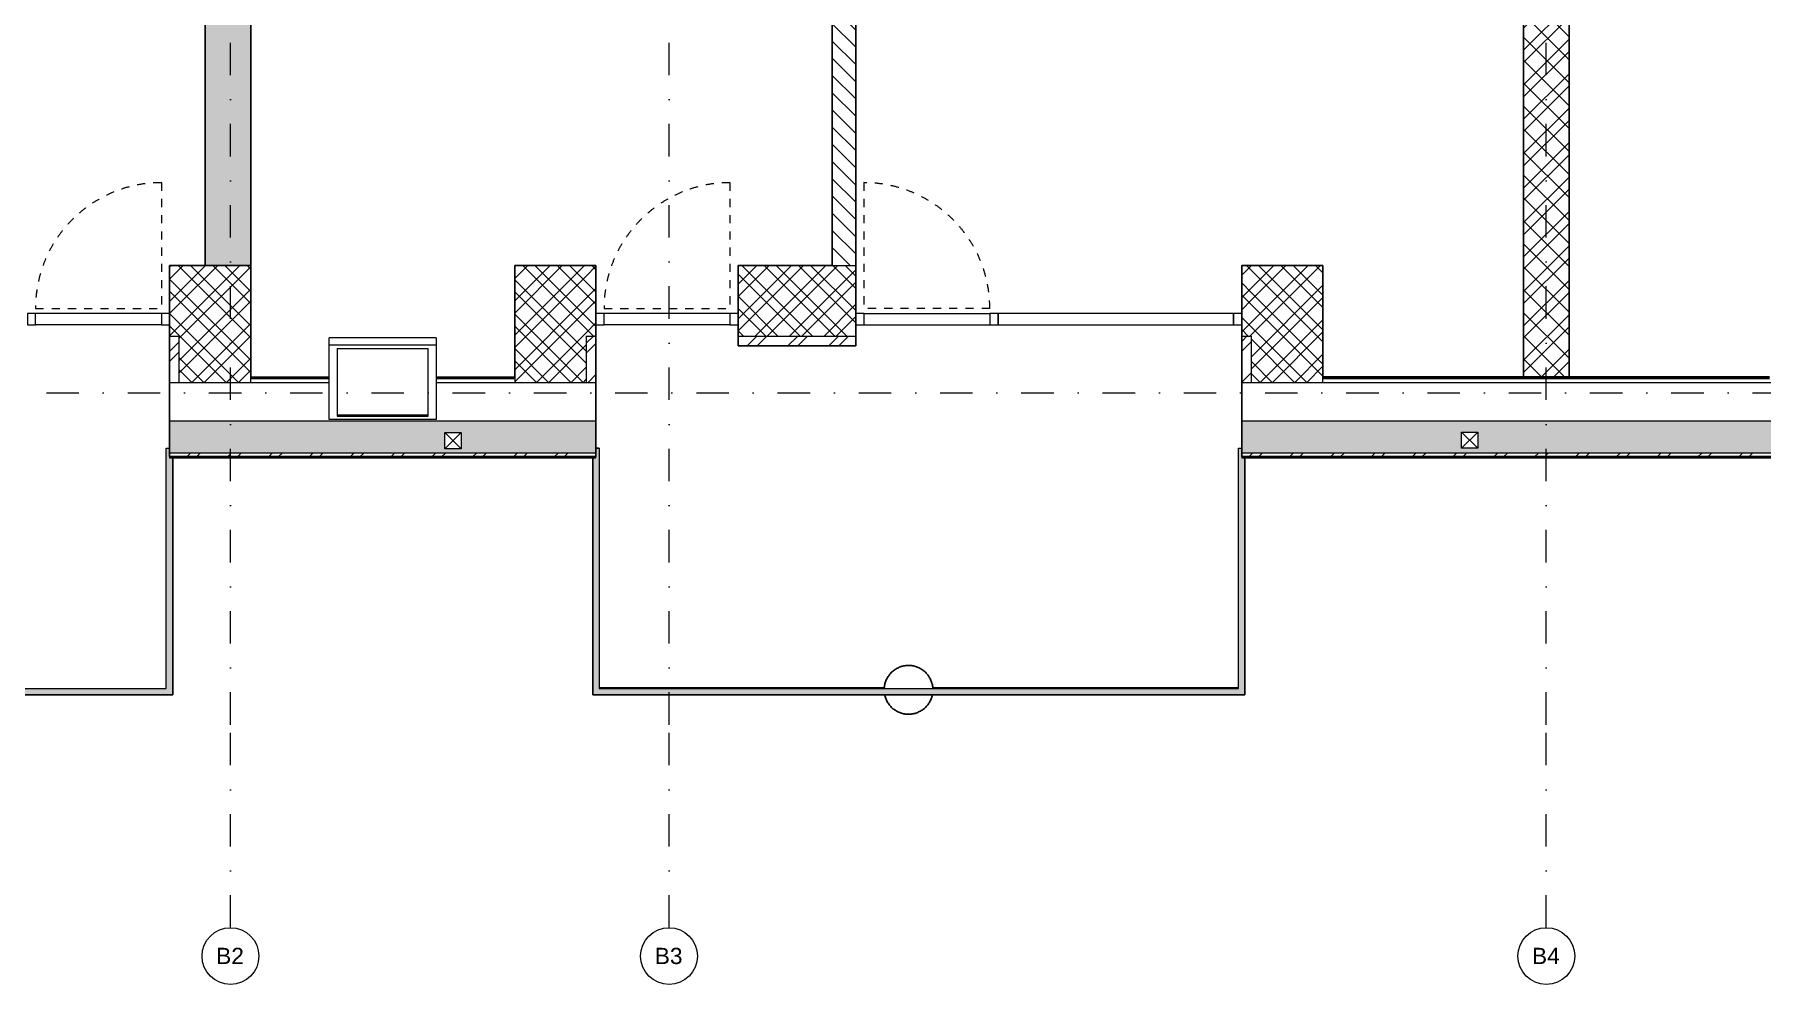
# Model space of a CAD drawing. Header units: millimetres. Extents: x -9163 to 49400, y 40309 to 58543.
# Drawn here: x -2135 to 8496, y 40309 to 46161 of the extents above; entities that cross this region are included whole.
import ezdxf

# ---------------------------------------------------------------- set-up
doc = ezdxf.new("R2010")
doc.units = ezdxf.units.MM
doc.linetypes.add('UDL_2NP_B$0$HA_Dash_2mm-S1mm', pattern=[100, 50, -50])
doc.linetypes.add('UDL_2NP_B$0$HA_DashDot_10mm-S3mm', pattern=[500, 200, -150, 0, -150])
for name, color, linetype, lineweight in [('ABMV_det-koty 10', 140, 'Continuous', 5), ('UDL_2NP_B$0$A-AREA-____-OTLN', 252, 'Continuous', 5), ('UDL_2NP_B$0$A-DOOR-____-OTLN', 252, 'Continuous', 9), ('UDL_2NP_B$0$A-FLOR-HRAL-OTLN', 252, 'Continuous', 9), ('UDL_2NP_B$0$A-GENM-____-OTLN', 252, 'Continuous', 9), ('UDL_2NP_B$0$A-GLAZ-____-OTLN', 252, 'Continuous', 5), ('UDL_2NP_B$0$A-GLAZ-CURT-MCUT', 252, 'Continuous', 5), ('UDL_2NP_B$0$A-GLAZ-CURT-OTLN', 252, 'Continuous', 5), ('UDL_2NP_B$0$A-GLAZ-CWMG-MCUT', 252, 'Continuous', 5), ('UDL_2NP_B$0$A-GLAZ-CWMG-OTLN', 252, 'Continuous', 5), ('UDL_2NP_B$0$A-ROOF-____-MCUT', 252, 'Continuous', 25), ('UDL_2NP_B$0$A-ROOF-____-OTLN', 252, 'Continuous', 9), ('UDL_2NP_B$0$A-ROOF-____-PATT', 252, 'Continuous', 25), ('UDL_2NP_B$0$A-WALL-____-MCUT', 252, 'Continuous', 9), ('UDL_2NP_B$0$A-WALL-____-OTLN', 252, 'Continuous', 9), ('UDL_2NP_B$0$A-WALL-____-PATT', 252, 'Continuous', 25), ('UDL_2NP_B$0$I-WALL-____-MCUT', 252, 'Continuous', 25), ('UDL_2NP_B$0$M-HVAC-DUCT-OTLN', 252, 'Continuous', 9), ('UDL_2NP_B$0$S-GRID-____-IDEN', 252, 'Continuous', 9), ('UDL_2NP_B$0$S-GRID-____-OTLN', 252, 'Continuous', 5)]:
    doc.layers.add(name, color=color, linetype=linetype, lineweight=lineweight)
doc.styles.add('UDL_2NP_B$0$Arial_1', font='arial.ttf', dxfattribs={"height": 100})
pattern_1 = [(45, (0, 0), (-106.066, 106.066), []), (45, (75, 0), (-106.066, 106.066), []), (315, (0, 0), (106.066, 106.066), []), (315, (75, 0), (106.066, 106.066), [])]
pattern_2 = [(45, (0, 0), (-125.7236, 125.7236), []), (45, (0, 190.5), (-125.7236, 125.7236), [])]

# ---------------------------------------------------------------- blocks, each defined once
blk = doc.blocks.new('UDL_2NP_B$0$Top Rail Type - Top Rail_Internal_-1472931-UDL_2NP-B')
at = {"layer": 'UDL_2NP_B$0$A-FLOR-HRAL-OTLN'}
for points in [[(-3699, 42093), (-3659, 42133), (-3659, 43613), (-3679, 43613), (-3679, 43553), (-3699, 43553), (-3699, 42141)], [(-1284, 42093), (-1284, 43553), (-1304, 43553), (-1304, 43613), (-1324, 43613), (-1324, 42133)], [(-1284, 42093), (-1324, 42133), (-3659, 42133), (-3699, 42093), (-1853, 42093)]]:
    blk.add_hatch(color=256, dxfattribs=at).paths.add_polyline_path(points)
for p, q in [((-3679, 43613), (-3659, 43613)), ((-3659, 43613), (-3659, 42133)), ((-1324, 43613), (-1304, 43613)), ((-1324, 42133), (-1324, 43613)), ((-3699, 42093), (-3699, 43553)), ((-1284, 43553), (-1284, 42093)), ((-3659, 42133), (-1324, 42133)), ((-1284, 42093), (-3699, 42093))]:
    blk.add_line(p, q, dxfattribs=at)
blk = doc.blocks.new('UDL_2NP_B$0$Top Rail Type - Top Rail_Internal_-V5-UDL_2NP-B')
at = {"layer": 'UDL_2NP_B$0$A-FLOR-HRAL-OTLN'}
for p, q in [((-3659, 43613), (-3679, 43613)), ((-3659, 43613), (-3659, 42133)), ((-1324, 43613), (-1304, 43613)), ((-1324, 42133), (-1324, 43613)), ((-3699, 43553), (-3699, 42093)), ((-1284, 42093), (-1284, 43553)), ((-3659, 42133), (-1324, 42133)), ((-3699, 42093), (-1284, 42093))]:
    blk.add_line(p, q, dxfattribs=at)
blk = doc.blocks.new('UDL_2NP_B$0$Top Rail Type - Top Rail_Internal_-1472977-UDL_2NP-B')
at = {"layer": 'UDL_2NP_B$0$A-FLOR-HRAL-OTLN'}
for points in [[(1301, 42093), (1341, 42133), (1341, 43613), (1321, 43613), (1321, 43553), (1301, 43553), (1301, 43158)], [(5316, 42093), (5316, 43553), (5296, 43553), (5296, 43613), (5276, 43613), (5276, 42133)], [(5316, 42093), (5276, 42133), (1341, 42133), (1301, 42093), (3828, 42093)]]:
    blk.add_hatch(color=256, dxfattribs=at).paths.add_polyline_path(points)
for p, q in [((1321, 43613), (1341, 43613)), ((1341, 43613), (1341, 42133)), ((5276, 43613), (5296, 43613)), ((5276, 42133), (5276, 43613)), ((1301, 42093), (1301, 43553)), ((5316, 43553), (5316, 42093)), ((1341, 42133), (5276, 42133)), ((5316, 42093), (1301, 42093))]:
    blk.add_line(p, q, dxfattribs=at)
blk = doc.blocks.new('UDL_2NP_B$0$Top Rail Type - Top Rail_Internal_-V6-UDL_2NP-B')
at = {"layer": 'UDL_2NP_B$0$A-FLOR-HRAL-OTLN'}
for p, q in [((1341, 43613), (1321, 43613)), ((1341, 43613), (1341, 42133)), ((5276, 43613), (5296, 43613)), ((5276, 42133), (5276, 43613)), ((1301, 43553), (1301, 42093)), ((5316, 42093), (5316, 43553)), ((1341, 42133), (5276, 42133)), ((1301, 42093), (5316, 42093))]:
    blk.add_line(p, q, dxfattribs=at)
blk = doc.blocks.new('UDL_2NP_B$0$Obdélníková příčel - 50x70mm EXT-1518045-UDL_2NP-B')
at = {"layer": 'UDL_2NP_B$0$A-GLAZ-CWMG-MCUT'}
for p, q in [((-50, 70), (0, 70)), ((-50, 0), (-50, 70)), ((0, 0), (-50, 0)), ((0, 70), (0, 0))]:
    blk.add_line(p, q, dxfattribs=at)
blk = doc.blocks.new('UDL_2NP_B$0$ABMV_CW_Single_Swing_Generic - Ex_Glass_SKLOPNE-1553231-UDL_2NP-B')
at = {"layer": 'UDL_2NP_B$0$A-DOOR-____-OTLN', "linetype": 'UDL_2NP_B$0$HA_Dash_2mm-S1mm', "lineweight": 5}
for p in [(387.5, 805), (-387.5, 30)]:
    blk.add_line(p, (387.5, 30), dxfattribs=at)
blk.add_arc((387.5, 30), 775, 90, 180, dxfattribs=at)
blk = doc.blocks.new('UDL_2NP_B$0$Obdélníková příčel - 50x70mm EXT-1514239-UDL_2NP-B')
at = {"layer": 'UDL_2NP_B$0$A-GLAZ-CWMG-OTLN'}
for p, q in [((-1354, 44443), (-2129, 44443)), ((-1354, 44373), (-2129, 44373))]:
    blk.add_line(p, q, dxfattribs=at)
blk = doc.blocks.new('UDL_2NP_B$0$Obdélníková příčel - 50x70mm EXT-1518048-UDL_2NP-B')
at = {"layer": 'UDL_2NP_B$0$A-GLAZ-CWMG-MCUT'}
for p, q in [((-25, 70), (25, 70)), ((-25, 0), (-25, 70)), ((25, 0), (-25, 0)), ((25, 70), (25, 0))]:
    blk.add_line(p, q, dxfattribs=at)
blk = doc.blocks.new('UDL_2NP_B$0$Systémový panel - Sklo-1524508-UDL_2NP-B')
at = {"layer": 'UDL_2NP_B$0$A-GLAZ-CURT-MCUT'}
for p, q in [((725, 70), (-725, 70)), ((-725, 70), (-725, 0)), ((-725, 0), (725, 0)), ((725, 0), (725, 70))]:
    blk.add_line(p, q, dxfattribs=at)
blk = doc.blocks.new('UDL_2NP_B$0$Obdélníková příčel - 50x70mm EXT-1516296-UDL_2NP-B')
at = {"layer": 'UDL_2NP_B$0$A-GLAZ-CWMG-MCUT'}
for p, q in [((-50, 0), (0, 0)), ((-50, -70), (-50, 0)), ((0, 0), (0, -70)), ((0, -70), (-50, -70))]:
    blk.add_line(p, q, dxfattribs=at)
blk = doc.blocks.new('UDL_2NP_B$0$Obdélníková příčel - 50x70mm EXT-1518050-UDL_2NP-B')
at = {"layer": 'UDL_2NP_B$0$A-GLAZ-CWMG-MCUT'}
for p, q in [((0, 0), (-50, 0)), ((-50, 0), (-50, -70)), ((0, -70), (0, 0)), ((-50, -70), (0, -70))]:
    blk.add_line(p, q, dxfattribs=at)
blk = doc.blocks.new('UDL_2NP_B$0$ABMV_CW_Single_Swing_Generic - Ex_Glass_SKLOPNE-1553232-UDL_2NP-B')
at = {"layer": 'UDL_2NP_B$0$A-DOOR-____-OTLN', "linetype": 'UDL_2NP_B$0$HA_Dash_2mm-S1mm', "lineweight": 5}
for p in [(-387.5, -30), (387.5, -805)]:
    blk.add_line(p, (387.5, -30), dxfattribs=at)
blk.add_arc((387.5, -30), 775, 180, 270, dxfattribs=at)
blk = doc.blocks.new('UDL_2NP_B$0$Obdélníková příčel - 50x70mm EXT-1514296-UDL_2NP-B')
at = {"layer": 'UDL_2NP_B$0$A-GLAZ-CWMG-OTLN'}
for p, q in [((2971, 44443), (3746, 44443)), ((2971, 44373), (3746, 44373))]:
    blk.add_line(p, q, dxfattribs=at)
blk = doc.blocks.new('UDL_2NP_B$0$Obdélníková příčel - 50x70mm EXT-1516295-UDL_2NP-B')
at = {"layer": 'UDL_2NP_B$0$A-GLAZ-CWMG-MCUT'}
for p, q in [((-25, 0), (25, 0)), ((-25, -70), (-25, 0)), ((25, 0), (25, -70)), ((25, -70), (-25, -70))]:
    blk.add_line(p, q, dxfattribs=at)
blk = doc.blocks.new('UDL_2NP_B$0$HA_WD_Roof_Generic - 660x1180-1524659-UDL_2NP-B')
at = {"layer": 'UDL_2NP_B$0$A-GLAZ-____-OTLN'}
for p, q in [((-322, 44247), (-322, 44293)), ((338, 44293), (-322, 44293)), ((-322, 43789), (-322, 44247)), ((338, 44247), (-322, 44247)), ((-272, 44227), (-272, 43809)), ((-272, 44227), (288, 44227)), ((288, 43809), (288, 44227)), ((338, 44293), (338, 44247)), ((338, 44247), (338, 43789)), ((-272, 43818), (288, 43818)), ((-272, 43809), (288, 43809)), ((338, 43789), (-322, 43789))]:
    blk.add_line(p, q, dxfattribs=at)
blk = doc.blocks.new('UDL_2NP_B$0$HA_GM_ProductsPlaceholder - LP30 - Venkovní balkonové zábradlí-1646657-UDL_2NP-B')
at = {"layer": 'UDL_2NP_B$0$A-GENM-____-OTLN', "lineweight": 25, "flags": 128}
for points in [[(150, 8), (150, 12), (149, 18), (148, 24), (147, 30), (146, 36), (144, 41), (142, 47), (140, 53), (138, 58), (136, 64), (133, 69), (130, 75), (127, 80), (124, 85), (120, 90), (117, 94), (113, 99), (109, 103), (105, 108), (100, 112), (96, 116), (91, 119), (86, 123), (81, 126), (76, 129), (71, 132), (65, 135), (60, 138), (54, 140), (49, 142), (43, 144), (37, 145), (31, 147), (25, 148), (20, 149), (14, 149), (8, 150), (2, 150), (-4, 150), (-10, 150), (-16, 149), (-22, 148), (-28, 147), (-34, 146), (-40, 145), (-46, 143), (-51, 141), (-57, 139), (-62, 136), (-68, 134), (-73, 131), (-78, 128), (-83, 125), (-88, 121), (-93, 118), (-98, 114), (-102, 110), (-106, 106), (-111, 101), (-115, 97), (-118, 92), (-122, 87), (-125, 82), (-129, 77), (-132, 72), (-134, 67), (-137, 61), (-139, 56), (-141, 50), (-143, 45), (-145, 39), (-146, 33), (-148, 27), (-148, 21), (-149, 15), (-150, 9), (-150, 8)], [(-147, -32), (-146, -36), (-144, -41), (-142, -47), (-140, -53), (-138, -58), (-136, -64), (-133, -69), (-130, -75), (-127, -80), (-124, -85), (-120, -90), (-117, -94), (-113, -99), (-109, -103), (-105, -108), (-100, -112), (-96, -116), (-91, -119), (-86, -123), (-81, -126), (-76, -129), (-71, -132), (-65, -135), (-60, -138), (-54, -140), (-49, -142), (-43, -144), (-37, -145), (-31, -147), (-25, -148), (-20, -149), (-14, -149), (-8, -150), (-2, -150), (4, -150), (10, -150), (16, -149), (22, -148), (28, -147), (34, -146), (40, -145), (46, -143), (51, -141), (57, -139), (62, -136), (68, -134), (73, -131), (78, -128), (83, -125), (88, -121), (93, -118), (98, -114), (102, -110), (106, -106), (111, -101), (115, -97), (118, -92), (122, -87), (125, -82), (129, -77), (132, -72), (134, -67), (137, -61), (139, -56), (141, -50), (143, -45), (145, -39), (146, -33), (147, -32)]]:
    blk.add_lwpolyline(points, dxfattribs=at)
blk = doc.blocks.new('UDL_2NP_B$0$Grid - Radius 3_5mm-353793-UDL_2NP-B')
at = {"layer": 'UDL_2NP_B$0$S-GRID-____-IDEN'}
blk.add_circle((0, 0), 3.5, dxfattribs=at)
blk = doc.blocks.new('UDL_2NP_B')
at = {"layer": 'UDL_2NP_B$0$A-ROOF-____-PATT', "lineweight": 5}
h = blk.add_hatch(dxfattribs=at)
h.set_pattern_fill('FP_4', color=256, style=0, pattern_type=2)
h.set_pattern_definition([(0, (0, 0), (58.594, 33.829), [39.062, -78.125]), (120, (0, 0), (-58.593773, 33.829393), [39.063, -78.125]), (60, (0, 0), (0.000227, 67.658393), [0, -78.125, 39.063, 0])])
h.paths.add_polyline_path([(18021, 43582), (21221, 43582), (21221, 43778), (18021, 43778)])
h.paths.add_polyline_path([(15646, 43582), (15646, 43778), (13021, 43778), (13021, 43582), (15190, 43582)])
h.paths.add_polyline_path([(9046, 43582), (9046, 43778), (5296, 43778), (5296, 43582), (7615, 43582)])
h.paths.add_polyline_path([(1321, 43582), (1321, 43778), (-1304, 43778), (-1304, 43582), (987, 43582)])
h.paths.add_polyline_path([(-3747, 43582), (-3679, 43582), (-3679, 43778), (-6879, 43778), (-6879, 43582), (-4626, 43582)])
h.paths.add_polyline_path([(391, 43609), (391, 43709), (491, 43709), (491, 43609)])
h.paths.add_polyline_path([(19174, 43612), (19074, 43612), (19074, 43712), (19174, 43712), (19174, 43707)])
h.paths.add_polyline_path([(14856, 43612), (14856, 43712), (14956, 43712), (14956, 43612)])
h.paths.add_polyline_path([(6749, 43612), (6649, 43612), (6649, 43712), (6749, 43712), (6749, 43658)])
h.paths.add_polyline_path([(-4726, 43612), (-4726, 43712), (-4626, 43712), (-4626, 43612)])
h = blk.add_hatch(dxfattribs=at)
h.set_pattern_fill('FP_5', color=256, style=0, pattern_type=2)
h.set_pattern_definition(pattern_2)
h.paths.add_polyline_path([(21221, 43561), (21221, 43582), (18021, 43582), (18021, 43561), (18977, 43561)])
h.paths.add_polyline_path([(5722, 43561), (9046, 43561), (9046, 43582), (5296, 43582), (5296, 43561)])
h.paths.add_polyline_path([(13296, 43561), (15646, 43561), (15646, 43582), (13021, 43582), (13021, 43561)])
h.paths.add_polyline_path([(-906, 43561), (1321, 43561), (1321, 43582), (-1304, 43582), (-1304, 43561)])
h.paths.add_polyline_path([(-3679, 43561), (-3679, 43582), (-6879, 43582), (-6879, 43561), (-3747, 43561)])
at = {"layer": 'UDL_2NP_B$0$A-WALL-____-PATT', "lineweight": 5}
blk.add_hatch(color=256, dxfattribs=at).paths.add_polyline_path([(-804, 44738), (-804, 50678), (-1084, 50678), (-1084, 44738)])
h = blk.add_hatch(dxfattribs=at)
h.set_pattern_fill('FP_2', color=256, style=0, pattern_type=2)
h.set_pattern_definition([(45, (0, 0), (-106.066, 106.066), []), (45, (75, 0), (-106.066, 106.066), []), (315, (0, 0), (70.71068, 70.71068), [])])
h.paths.add_polyline_path([(7311, 44053), (7311, 50678), (7031, 50678), (7031, 44053)])
h = blk.add_hatch(dxfattribs=at)
h.set_pattern_fill('FP_3', color=256, style=0, pattern_type=2)
h.set_pattern_definition([(135, (0, 0), (-53.03301, -53.03301), [])])
h.paths.add_polyline_path([(2921, 44738), (2921, 48433), (2776, 48433), (2776, 44738)])
h = blk.add_hatch(dxfattribs=at)
h.set_pattern_fill('FP_1', color=256, style=0, pattern_type=2)
h.set_pattern_definition(pattern_1)
h.paths.add_polyline_path([(-1244, 44303), (-1244, 44738), (-1304, 44738), (-1304, 44303)])
h.paths.add_polyline_path([(-3679, 44303), (-3679, 44738), (-3739, 44738), (-3739, 44303)])
h = blk.add_hatch(dxfattribs=at)
h.set_pattern_fill('FP_1', color=256, style=0, pattern_type=2)
h.set_pattern_definition(pattern_1)
h.paths.add_polyline_path([(-1244, 44016), (-804, 44016), (-804, 44738), (-1244, 44738), (-1244, 44041)])
h = blk.add_hatch(dxfattribs=at)
h.set_pattern_fill('FP_1', color=256, style=0, pattern_type=2)
h.set_pattern_definition(pattern_1)
h.paths.add_polyline_path([(1261, 44016), (1261, 44738), (821, 44738), (821, 44016), (987, 44016)])
h = blk.add_hatch(dxfattribs=at)
h.set_pattern_fill('FP_1', color=256, style=0, pattern_type=2)
h.set_pattern_definition(pattern_1)
h.paths.add_polyline_path([(5296, 44303), (5356, 44303), (5356, 44738), (5296, 44738)])
h.paths.add_polyline_path([(1321, 44303), (1321, 44738), (1261, 44738), (1261, 44303)])
h.paths.add_polyline_path([(2196, 44303), (2921, 44303), (2921, 44738), (2196, 44738)])
h = blk.add_hatch(dxfattribs=at)
h.set_pattern_fill('FP_1', color=256, style=0, pattern_type=2)
h.set_pattern_definition(pattern_1)
h.paths.add_polyline_path([(5722, 44016), (5796, 44016), (5796, 44738), (5356, 44738), (5356, 44016)])
h = blk.add_hatch(dxfattribs=at)
h.set_pattern_fill('FP_5', color=256, style=0, pattern_type=2)
h.set_pattern_definition(pattern_2)
h.paths.add_polyline_path([(-3679, 44243), (-3679, 44303), (-3739, 44303), (-3739, 44243)])
h.paths.add_polyline_path([(-1244, 44243), (-1244, 44303), (-1304, 44303), (-1304, 44243)])
h = blk.add_hatch(dxfattribs=at)
h.set_pattern_fill('FP_5', color=256, style=0, pattern_type=2)
h.set_pattern_definition(pattern_2)
h.paths.add_polyline_path([(-1244, 44016), (-1244, 44243), (-1304, 44243), (-1304, 44016)])
h = blk.add_hatch(dxfattribs=at)
h.set_pattern_fill('FP_5', color=256, style=0, pattern_type=2)
h.set_pattern_definition(pattern_2)
h.paths.add_polyline_path([(2196, 44243), (2921, 44243), (2921, 44303), (2196, 44303)])
h.paths.add_polyline_path([(5356, 44243), (5356, 44303), (5296, 44303), (5296, 44243)])
h.paths.add_polyline_path([(1261, 44243), (1321, 44243), (1321, 44303), (1261, 44303)])
h = blk.add_hatch(dxfattribs=at)
h.set_pattern_fill('FP_5', color=256, style=0, pattern_type=2)
h.set_pattern_definition(pattern_2)
h.paths.add_polyline_path([(1321, 44016), (1321, 44243), (1261, 44243), (1261, 44016)])
h = blk.add_hatch(dxfattribs=at)
h.set_pattern_fill('FP_5', color=256, style=0, pattern_type=2)
h.set_pattern_definition(pattern_2)
h.paths.add_polyline_path([(5296, 44016), (5356, 44016), (5356, 44243), (5296, 44243), (5296, 44041)])
at = {"layer": 'UDL_2NP_B$0$A-AREA-____-OTLN', "lineweight": 25}
for p, q in [((1341, 42137), (3097, 42137)), ((3394, 42137), (5276, 42137))]:
    blk.add_line(p, q, dxfattribs=at)
at = {"layer": 'UDL_2NP_B$0$A-ROOF-____-MCUT'}
for p, q in [((-1304, 44016), (-1304, 43561)), ((-322, 44041), (-804, 44041)), ((821, 44041), (338, 44041)), ((1321, 43561), (1321, 44016)), ((5296, 44016), (5296, 43561)), ((-1304, 43561), (1321, 43561)), ((5296, 43561), (9046, 43561))]:
    blk.add_line(p, q, dxfattribs=at)
at = {"layer": 'UDL_2NP_B$0$A-ROOF-____-MCUT', "lineweight": 9}
for p, q in [((-322, 44016), (-1304, 44016)), ((1321, 44016), (338, 44016)), ((9046, 44016), (5296, 44016)), ((1321, 43778), (-1304, 43778)), ((9046, 43778), (5296, 43778)), ((1321, 43582), (-1304, 43582)), ((9046, 43582), (5296, 43582))]:
    blk.add_line(p, q, dxfattribs=at)
at = {"layer": 'UDL_2NP_B$0$A-ROOF-____-OTLN'}
for p, q in [((-1304, 43561), (-1304, 43553)), ((-1304, 43553), (1321, 43553)), ((1321, 43553), (1321, 43561)), ((5296, 43561), (5296, 43553)), ((5296, 43553), (9046, 43553))]:
    blk.add_line(p, q, dxfattribs=at)
at = {"layer": 'UDL_2NP_B$0$A-WALL-____-MCUT', "lineweight": 25}
for p, q in [((-804, 44738), (-1304, 44738)), ((-1304, 44738), (-1304, 44303)), ((-804, 44041), (-804, 44738)), ((821, 44738), (821, 44041)), ((1321, 44738), (821, 44738)), ((1321, 44303), (1321, 44738)), ((2776, 44738), (2196, 44738)), ((2196, 44738), (2196, 44303)), ((2921, 44303), (2921, 44738)), ((5796, 44738), (5296, 44738)), ((5296, 44738), (5296, 44303)), ((5796, 44053), (5796, 44738)), ((-1304, 44041), (-1304, 44016)), ((1321, 44016), (1321, 44041)), ((5296, 44041), (5296, 44041)), ((5296, 44041), (5296, 44016)), ((8546, 44053), (5796, 44053)), ((5796, 44041), (8546, 44041))]:
    blk.add_line(p, q, dxfattribs=at)
at = {"layer": 'UDL_2NP_B$0$A-WALL-____-MCUT'}
for p, q in [((2776, 44738), (2921, 44738)), ((-1304, 44303), (-1244, 44303)), ((-1244, 44016), (-1244, 44303)), ((1261, 44303), (1321, 44303)), ((1261, 44303), (1261, 44016)), ((2196, 44303), (2921, 44303)), ((5296, 44303), (5356, 44303)), ((5356, 44016), (5356, 44303)), ((-804, 44016), (-804, 44041)), ((821, 44041), (821, 44016)), ((5796, 44016), (5796, 44053))]:
    blk.add_line(p, q, dxfattribs=at)
at = {"layer": 'UDL_2NP_B$0$A-WALL-____-OTLN'}
for p, q in [((-804, 44053), (-322, 44053)), ((338, 44053), (821, 44053))]:
    blk.add_line(p, q, dxfattribs=at)
at = {"layer": 'UDL_2NP_B$0$I-WALL-____-MCUT'}
for p, q in [((7031, 44053), (7031, 49948)), ((7311, 49948), (7311, 44053)), ((-1084, 44738), (-1084, 48503)), ((2776, 48433), (2776, 44738)), ((2921, 44738), (2921, 48433)), ((-804, 47753), (-804, 44738)), ((-1304, 44303), (-1304, 44041)), ((1321, 44041), (1321, 44303)), ((2196, 44303), (2196, 44243)), ((2196, 44243), (2921, 44243)), ((2921, 44243), (2921, 44303)), ((5296, 44303), (5296, 44041))]:
    blk.add_line(p, q, dxfattribs=at)
at = {"layer": 'UDL_2NP_B$0$M-HVAC-DUCT-OTLN', "lineweight": 5}
for p, q in [((491, 43609), (391, 43709)), ((491, 43709), (391, 43609)), ((391, 43709), (491, 43709)), ((391, 43609), (391, 43709)), ((491, 43709), (491, 43609)), ((6749, 43612), (6649, 43712)), ((6749, 43712), (6649, 43612)), ((6649, 43712), (6749, 43712)), ((6649, 43612), (6649, 43712)), ((6749, 43712), (6749, 43612)), ((491, 43609), (391, 43609)), ((6749, 43612), (6649, 43612))]:
    blk.add_line(p, q, dxfattribs=at)
at = {"layer": 'UDL_2NP_B$0$S-GRID-____-OTLN', "linetype": 'UDL_2NP_B$0$HA_DashDot_10mm-S3mm', "lineweight": 9}
for p, q in [((-929, 41909), (-929, 56943)), ((1771, 41909), (1771, 56943)), ((7171, 41909), (7171, 56943)), ((-7563, 43953), (22643, 43953)), ((-929, 40659), (-929, 41909)), ((1771, 40659), (1771, 41909)), ((7171, 40659), (7171, 41909))]:
    blk.add_line(p, q, dxfattribs=at)
at = {"layer": 'UDL_2NP_B$0$A-DOOR-____-OTLN'}
for p in [(-1742, 44443), (1758, 44443)]:
    blk.add_blockref('UDL_2NP_B$0$ABMV_CW_Single_Swing_Generic - Ex_Glass_SKLOPNE-1553231-UDL_2NP-B', p, dxfattribs=at)
at = {"layer": 'UDL_2NP_B$0$A-DOOR-____-OTLN', "rotation": 180}
blk.add_blockref('UDL_2NP_B$0$ABMV_CW_Single_Swing_Generic - Ex_Glass_SKLOPNE-1553232-UDL_2NP-B', (3358, 44443), dxfattribs=at)
at = {"layer": 'UDL_2NP_B$0$A-FLOR-HRAL-OTLN'}
for name in ['UDL_2NP_B$0$Top Rail Type - Top Rail_Internal_-1472931-UDL_2NP-B', 'UDL_2NP_B$0$Top Rail Type - Top Rail_Internal_-V5-UDL_2NP-B', 'UDL_2NP_B$0$Top Rail Type - Top Rail_Internal_-1472977-UDL_2NP-B', 'UDL_2NP_B$0$Top Rail Type - Top Rail_Internal_-V6-UDL_2NP-B']:
    blk.add_blockref(name, (0, 0), dxfattribs=at)
at = {"layer": 'UDL_2NP_B$0$A-GENM-____-OTLN'}
blk.add_blockref('UDL_2NP_B$0$HA_GM_ProductsPlaceholder - LP30 - Venkovní balkonové zábradlí-1646657-UDL_2NP-B', (3245, 42124), dxfattribs=at)
at = {"layer": 'UDL_2NP_B$0$A-GLAZ-____-OTLN'}
blk.add_blockref('UDL_2NP_B$0$HA_WD_Roof_Generic - 660x1180-1524659-UDL_2NP-B', (0, 0), dxfattribs=at)
at = {"layer": 'UDL_2NP_B$0$A-GLAZ-CURT-OTLN', "rotation": 180}
blk.add_blockref('UDL_2NP_B$0$Systémový panel - Sklo-1524508-UDL_2NP-B', (4521, 44443), dxfattribs=at)
at = {"layer": 'UDL_2NP_B$0$A-GLAZ-CWMG-OTLN', "extrusion": (0, 0, -1), "rotation": 180}
for name, p in [('UDL_2NP_B$0$Obdélníková příčel - 50x70mm EXT-1518048-UDL_2NP-B', (2154, 44443)), ('UDL_2NP_B$0$Obdélníková příčel - 50x70mm EXT-1518045-UDL_2NP-B', (1304, 44443)), ('UDL_2NP_B$0$Obdélníková příčel - 50x70mm EXT-1518048-UDL_2NP-B', (-1346, 44443)), ('UDL_2NP_B$0$Obdélníková příčel - 50x70mm EXT-1518045-UDL_2NP-B', (-2196, 44443))]:
    blk.add_blockref(name, p, dxfattribs=at)
at = {"layer": 'UDL_2NP_B$0$A-GLAZ-CWMG-OTLN'}
for name, p in [('UDL_2NP_B$0$Obdélníková příčel - 50x70mm EXT-1514239-UDL_2NP-B', (0, 0)), ('UDL_2NP_B$0$Obdélníková příčel - 50x70mm EXT-1514239-UDL_2NP-B', (3500, 0)), ('UDL_2NP_B$0$Obdélníková příčel - 50x70mm EXT-1514296-UDL_2NP-B', (0, 0)), ('UDL_2NP_B$0$Obdélníková příčel - 50x70mm EXT-1518050-UDL_2NP-B', (5296, 44443))]:
    blk.add_blockref(name, p, dxfattribs=at)
at = {"layer": 'UDL_2NP_B$0$A-GLAZ-CWMG-OTLN', "extrusion": (0, 0, -1)}
for name, p in [('UDL_2NP_B$0$Obdélníková příčel - 50x70mm EXT-1516296-UDL_2NP-B', (-2921, 44443)), ('UDL_2NP_B$0$Obdélníková příčel - 50x70mm EXT-1516295-UDL_2NP-B', (-3771, 44443))]:
    blk.add_blockref(name, p, dxfattribs=at)
at = {"layer": 'UDL_2NP_B$0$S-GRID-____-IDEN', "xscale": 49.99999999999998, "yscale": 49.99999999999998, "zscale": 49.99999999999998}
for p in [(-929, 40484), (1771, 40484), (7171, 40484)]:
    blk.add_blockref('UDL_2NP_B$0$Grid - Radius 3_5mm-353793-UDL_2NP-B', p, dxfattribs=at)
at = {"layer": 'UDL_2NP_B$0$S-GRID-____-IDEN', "lineweight": 5, "char_height": 100, "width": 212.45, "attachment_point": 1, "style": 'UDL_2NP_B$0$Arial_1'}
for s, insert in [('B2', (-1017, 40535)), ('B3', (1683, 40535)), ('B4', (7083, 40535))]:
    blk.add_mtext(s, dxfattribs=dict(at, insert=insert))

msp = doc.modelspace()

# ---------------------------------------------------------------- block references
at = {"layer": 'ABMV_det-koty 10'}
msp.add_blockref('UDL_2NP_B', (0, 0), dxfattribs=at)

doc.saveas('drawing.dxf')
